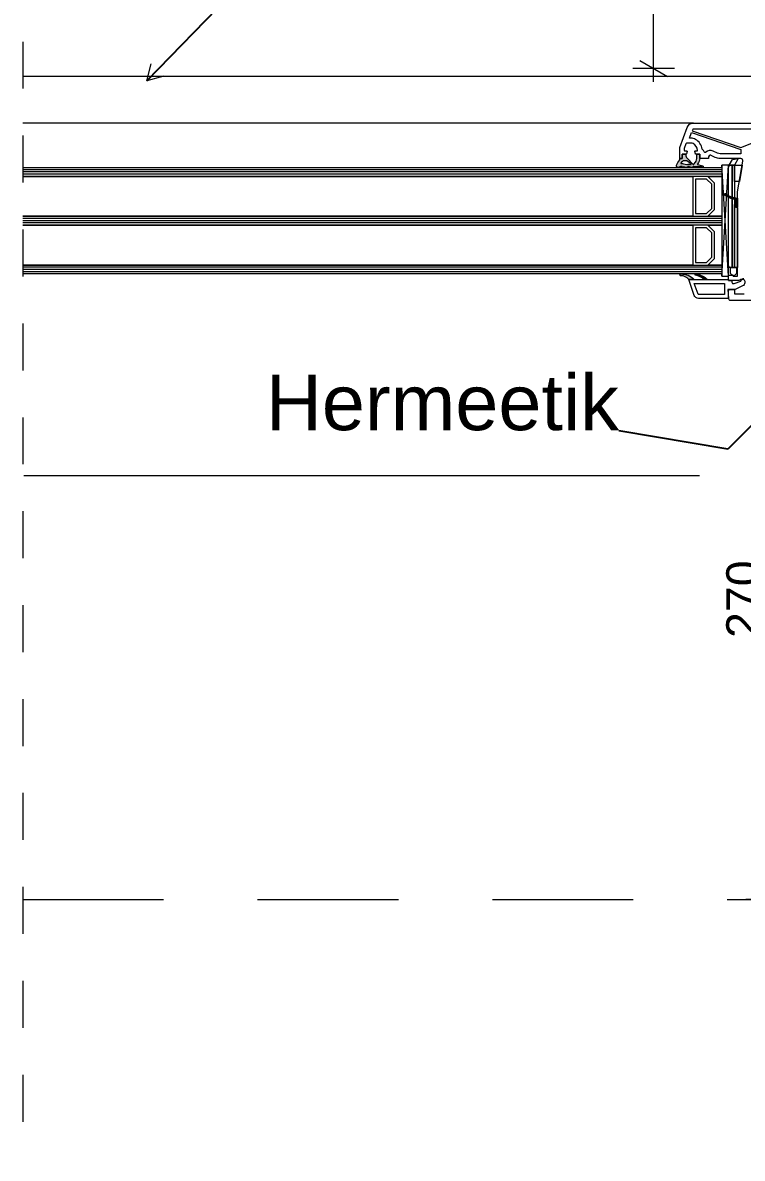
# Model space of a CAD drawing. Header units: millimetres. Extents: x 1894 to 3631, y -787 to 661.
# Drawn here: x 1894 to 2218, y -520 to -8 of the extents above; entities that cross this region are included whole.
import ezdxf

# ---------------------------------------------------------------- set-up
doc = ezdxf.new("R2010")
doc.units = ezdxf.units.MM
doc.header["$MEASUREMENT"] = 0
doc.linetypes.add('Dashed', pattern=[42.333333333324, 21.166666666662, -21.166666666662])
doc.linetypes.add('Long Dashed', pattern=[105.833330154419, 63.49999904632571, -42.3333311080933])
for name, color, linetype, lineweight in [('0_Pen_No__1', 7, 'Continuous', 13), ('2D Drafting - General_Pen_No__1', 7, 'Continuous', 13), ('ACCESSORIES_Pen_No__1', 7, 'Continuous', 13), ('Annotation - Label_Pen_No__2', 8, 'Continuous', 15), ('ASSEMBLY_Pen_No__1', 7, 'Continuous', 13), ('Dimensioning - General_Pen_No__1', 7, 'Continuous', 13), ('GASKET_INSIDE_Pen_No__1', 7, 'Continuous', 13), ('GASKET_OUTSIDE_Pen_No__1', 7, 'Continuous', 13), ('GLAS_G2_Pen_No__1', 7, 'Continuous', 13), ('GLASABSTANDSHALTER_Pen_No__1', 7, 'Continuous', 13), ('GLASDISTANCER_INSIDE_Pen_No__1', 7, 'Continuous', 13), ('HATCH_GLAS_Pen_No__1', 7, 'Continuous', 13), ('HATCH_STEEL_Pen_No__1', 7, 'Continuous', 13), ('PVC_INSIDE_Pen_No__1', 7, 'Continuous', 13), ('PVC_OUTSIDE_Pen_No__1', 7, 'Continuous', 13), ('PVC_OUTSIDE_Pen_No__141', 7, 'Continuous', 20), ('Structural - Bearing_Pen_No__1', 7, 'Continuous', 13)]:
    doc.layers.add(name, color=color, linetype=linetype, lineweight=lineweight)
doc.layers.add('Dimensioning - General', color=7, linetype='Continuous')
doc.styles.add('GENERATED_STYLE_1', font='')
doc.styles.get('GENERATED_STYLE_1').set_extended_font_data('Arial')
doc.dimstyles.new('GENERATED_STYLE__2', dxfattribs={"dimtxt": 15, "dimasz": 9.500000000000002, "dimexe": 0.18, "dimexo": 0.0625, "dimgap": 0, "dimtad": 1, "dimdec": 0, "dimzin": 0, "dimdsep": 46, "dimtxsty": 'GENERATED_STYLE_1', "dimblk": 'ARROWHEAD_2', "dimblk1": 'ARROWHEAD_2', "dimblk2": 'ARROWHEAD_2', "dimcen": 0.09, "dimse1": 1, "dimse2": 1, "dimclrd": 7, "dimclre": 7, "dimclrt": 7, "dimadec": 0, "dimazin": 0, "dimtfac": 1, "dimtdec": 4, "dimtmove": 0, "dimatfit": 3, "dimfxl": 0, "dimtolj": 1, "dimtzin": 0, "dimarcsym": 0})
doc.dimstyles.new('GENERATED_STYLE__4', dxfattribs={"dimtxt": 0.18, "dimasz": 7.6, "dimexe": 0.18, "dimexo": 0.0625, "dimgap": 0, "dimtad": 0, "dimtih": 1, "dimtoh": 1, "dimdec": 4, "dimzin": 0, "dimdsep": 46, "dimcen": 0.09, "dimadec": 0, "dimazin": 0, "dimtfac": 1, "dimtdec": 4, "dimtmove": 0, "dimatfit": 3, "dimldrblk": 'ARROWHEAD_14', "dimfxl": 0, "dimtolj": 1, "dimtzin": 0, "dimarcsym": 0})

# ---------------------------------------------------------------- blocks, each defined once
blk = doc.blocks.new('*D5')
at = {"layer": 'Dimensioning - General_Pen_No__1', "color": 7, "linetype": 'Continuous', "lineweight": 13}
for p, q in [((2184.554195292566, 167.9492200715584), (2172.054195292566, 175.1660950715585)), ((2178.304195292566, 171.5576575715585), (2178.304195292566, 177.6701575715584)), ((2187.679195292566, 171.5576575715585), (2168.929195292566, 171.5576575715585)), ((2178.304195292566, -28.76546489596661), (2178.304195292566, 171.5576575715585)), ((2172.054195292566, -25.15702739596661), (2184.554195292566, -32.37390239596661)), ((2187.679195292566, -28.76546489596661), (2168.929195292566, -28.76546489596661)), ((2178.304195292566, -34.87796489596661), (2178.304195292566, -28.76546489596661))]:
    blk.add_line(p, q, dxfattribs=at)
at = {"layer": 'Dimensioning - General_Pen_No__1', "color": 7, "lineweight": 13, "insert": (2175.304195359621, 54.3217461887843), "char_height": 15, "attachment_point": 7, "rotation": 90, "style": 'GENERATED_STYLE_1'}
blk.add_mtext('\\A1;{\\pql;\\fArial|b0|i0|c0|p34;200}', dxfattribs=at)
blk = doc.blocks.new('ARROWHEAD_2')
at = {"color": 0, "linetype": 'Continuous', "lineweight": 0}
for p, q in [((-0.3781315, -0.655), (0.3781315, 0.655)), ((0, 0), (-1, 0))]:
    blk.add_line(p, q, dxfattribs=at)
blk = doc.blocks.new('*D7')
at = {"layer": 'Dimensioning - General_Pen_No__1', "color": 7, "linetype": 'Continuous', "lineweight": 13}
for p, q in [((2229.228825124505, -133.4417981618487), (2229.228825124505, -127.3292981618487)), ((2235.478825124506, -137.0502356618487), (2222.978825124505, -129.8333606618487)), ((2238.603825124505, -133.4417981618487), (2219.853825124506, -133.4417981618487)), ((2229.228825124505, -403.4425788379653), (2229.228825124505, -133.4417981618487)), ((2238.603825124505, -403.4425788379653), (2219.853825124506, -403.4425788379653)), ((2222.978825124505, -399.8341413379653), (2235.478825124506, -407.0510163379653)), ((2229.228825124505, -409.5550788379653), (2229.228825124505, -403.4425788379653))]:
    blk.add_line(p, q, dxfattribs=at)
at = {"layer": 'Dimensioning - General_Pen_No__1', "color": 7, "lineweight": 13, "insert": (2226.228825191561, -285.5165386489186), "char_height": 15, "attachment_point": 7, "rotation": 90, "style": 'GENERATED_STYLE_1'}
blk.add_mtext('\\A1;{\\pql;\\fArial|b0|i0|c0|p34;270}', dxfattribs=at)
blk = doc.blocks.new('ARROWHEAD_14')
at = {"color": 0, "linetype": 'Continuous', "lineweight": 0}
blk.add_line((0, 0), (-1, 0), dxfattribs=at)
at = {"color": 0, "linetype": 'Continuous', "lineweight": 0, "flags": 128}
blk.add_lwpolyline([(-0.9093, 0.525), (0, 0), (-0.9093, -0.525)], dxfattribs=at)

msp = doc.modelspace()

# ---------------------------------------------------------------- hatches: boundary and pattern name
at = {"layer": 'HATCH_STEEL_Pen_No__1', "linetype": 'Continuous', "lineweight": 13}
h = msp.add_hatch(color=7, dxfattribs=at)
h.paths.add_polyline_path([(2199.091739096971, -67.44179816184621), (2199.091739096971, -69.44179816184155, -0.1239582137291495), (2198.222003872388, -71.72328885705221), (2198.026046931886, -72.00430733088021, 0.4437914836851535), (2198.059061889381, -72.14889321451219), (2200.378580499972, -72.65224178369473, -1.744773533141896), (2199.903590688052, -73.15310650469948), (2196.337062178572, -72.935185633989), (2195.312938306117, -73.42706017595341, -0.2263135609471319), (2194.89109552228, -73.34078919707005, 0.2395190417902067), (2194.574383999196, -73.24353224876185, -0.1889138560006949), (2194.242774180012, -72.66222962464903, -0.1618186157693849), (2192.999161978747, -73.44179816184644), (2191.679953050027, -73.15331244756757, -0.9115233268233869), (2191.095651528485, -72.94924008096766, 0.1765647737820134), (2189.772958777908, -73.30543452548861, -0.7679982711124358), (2188.662008256699, -72.37483446554344), (2189.230680304576, -71.15531332333953), (2190.091739096971, -69.94179816184393), (2190.091739096971, -69.44179816185576), (2191.091739096976, -69.44179816185576), (2191.091739096976, -67.44179816186042), (2192.791739096975, -67.44179816186042), (2192.791739096975, -67.86998061532196, 0.1994834945485658), (2193.380636425047, -69.28729824002184), (2196.134707313845, -72.02929249883434, 0.4656390516686222), (2196.439647989891, -72.00227602363336), (2197.122601660837, -71.02691709978055, 0.1539147210598738), (2197.791739096971, -68.90468428528047), (2197.791739096971, -67.44179816184621)])
h.paths.add_polyline_path([(2193.322405588915, -70.49932741514348, 0.2209494749293333), (2193.163992534835, -70.44180904936476), (2192.284055444347, -70.44180904936476, 0.2771535916520276), (2190.518756845748, -71.50174476550725, 0.3537811246535951), (2190.723534559268, -71.64782453996006, -0.08194236689894649), (2191.801763758321, -71.83350406106976), (2193.293103744651, -72.17301679724537, 0.3418844809212941), (2193.521357270896, -72.08431143657785, -0.2748331332540233), (2194.84468268918, -72.15148816471535), (2195.098456283446, -72.12032868538083, 0.6256334363861651), (2195.215192681957, -71.78008769258221)], flags=0)
for points in [[(2210.241590957466, -85.85392918429031, -0.9999999999999999), (2210.741887768705, -85.22966713941011, 0.1592581583434661), (2216.091739363094, -87.2417981618498), (2216.091739363094, -91.14179816185137), (2215.791739363084, -91.14179816185137, -0.4142135623730958), (2215.291739363096, -90.64179816184898), (2215.291739363096, -88.45463928254, -0.3178372451959016), (2215.491739363088, -88.17179657006031, 1.468861035905083), (2215.125676867203, -87.75035101388946, -0.3258421776142953), (2214.809026122026, -87.90745212524493, -0.1272222561337556)], [(2194.091739363088, -123.941798161846, 0.2407766165983273), (2190.578912143138, -122.2417029556284, -0.4206686495390415), (2190.170185413479, -121.841730133221, -0.4066440412229096), (2190.559753382502, -121.4417981618483, -0.2126106253881231), (2196.591868400915, -123.941798161846)], [(2197.207954903362, -122.0357901752124, -0.3706425838391578), (2196.953087784905, -121.7392045669869, -0.4403594554593427), (2197.279583902699, -121.4403769314829, -0.1774538745562154), (2202.591739363086, -123.941798161846), (2201.091739363093, -123.941798161846, 0.1540775753424426)]]:
    msp.add_hatch(color=7, dxfattribs=at).paths.add_polyline_path(points)

# ---------------------------------------------------------------- linework, layer by layer
at = {"layer": '0_Pen_No__1', "color": 7, "linetype": 'Dashed', "lineweight": 13}
msp.add_lwpolyline([(3631.435363077312, -786.7444491582788), (3631.435363077312, 660.5946527785356), (1893.929067354182, 660.5946527785356), (1893.929067354182, -786.7444491582788)], dxfattribs=at)
at = {"layer": '2D Drafting - General_Pen_No__1', "color": 7, "linetype": 'Continuous', "lineweight": 13}
for p, q in [((2241.196034554648, -32.44179816184963), (1893.929018660991, -32.44179816184963)), ((2196.196034554646, -53.44179816185042), (1893.929018660991, -53.44179816185042)), ((2199.017058339213, -212.4418107125018), (1894.439307475079, -212.4418107125018))]:
    msp.add_line(p, q, dxfattribs=at)
at = {"layer": 'ACCESSORIES_Pen_No__1', "color": 7, "linetype": 'Continuous', "lineweight": 13}
for points in [[(2212.393162797355, -72.44179816185587), (2213.864529768472, -69.8933158112795), (2216.425213604907, -69.44179816185576), (2214.693162797346, -72.44179816185587)], [(2212.393162797355, -118.5673208256419), (2212.393162797355, -118.0673208256395), (2212.093162797345, -118.0673208256395), (2212.093162797345, -72.94179816184405), (2212.393162797355, -72.94179816184405), (2212.393162797355, -72.44179816185587), (2213.693162797341, -72.44179816185587), (2213.693162797341, -118.5673208256419)], [(2213.693162797341, -118.5673208256419), (2213.693162797341, -72.44179816185587), (2214.693162797346, -72.44179816185587), (2214.693162797346, -118.5673208256419)], [(2214.693162797346, -79.74179816185662), (2214.693162797346, -72.44179816185587), (2218.20766313428, -72.44179816185587), (2216.920340473337, -79.74256776479089)]]:
    msp.add_lwpolyline(points, close=True, dxfattribs=at)
for points in [[(2214.693162797346, -118.5673208256419), (2214.693162797346, -90.06732082569053, 0.4139154319953265), (2216.091739363094, -91.46732082569437), (2216.091739363094, -118.5673208256419)], [(2214.091739363084, -122.3832195180933), (2214.091739363084, -121.9417981618506), (2213.660320084855, -121.9417981618506), (2212.893162797329, -121.1746408743239), (2212.893162797329, -118.5673208256419), (2215.593162797333, -118.5673208256419), (2215.593162797333, -121.1746408743239), (2214.384584153578, -122.3832195180933, -0.4004688065498558)]]:
    msp.add_lwpolyline(points, format="xyb", close=True, dxfattribs=at)
at = {"layer": 'ASSEMBLY_Pen_No__1', "color": 7, "linetype": 'Continuous', "lineweight": 13}
for p, q in [((2179.091739363088, -73.44179816184644), (2179.091739363088, -73.4917981618481)), ((2179.091739363088, -121.4417981618483), (2179.091739363088, -121.4917981618499)), ((2209.091739363089, -121.4417981618483), (2209.091739363089, -121.4917981618499))]:
    msp.add_line(p, q, dxfattribs=at)
at = {"layer": 'GASKET_INSIDE_Pen_No__1', "color": 7, "linetype": 'Continuous', "lineweight": 13}
msp.add_lwpolyline([(2190.518756845748, -71.50174476550725, 0.3537811246532922), (2190.723534559268, -71.64782453996006, -0.08194236689896235), (2191.801763758321, -71.83350406106976), (2193.293103744651, -72.17301679724537, 0.3418844809213535), (2193.521357270896, -72.08431143657785, -0.2748331332540144), (2194.84468268918, -72.15148816471535), (2195.098456283446, -72.12032868538083, 0.6256334363864708), (2195.215192681957, -71.78008769258221), (2193.322405588915, -70.49932741514348, 0.2209494749293841), (2193.163992534835, -70.44180904936476), (2192.284055444347, -70.44180904936476, 0.2771535916520936)], format="xyb", close=True, dxfattribs=at)
at = {"layer": 'GASKET_OUTSIDE_Pen_No__1', "color": 7, "linetype": 'Continuous', "lineweight": 13}
for points in [[(2191.679953050027, -73.15331244756757, -0.9115233268252338), (2191.095651528485, -72.94924008096766, 0.1765628121736667), (2189.772958777908, -73.30543452548861, -0.7679982711123006), (2188.662008256699, -72.37483446554344), (2189.230680304576, -71.15531332333953), (2190.091739096971, -69.94179816184393), (2190.091739096971, -69.44179816185576), (2191.091739096976, -69.44179816185576), (2191.091739096976, -67.44179816186042), (2192.791739096975, -67.44179816186042), (2192.791739096975, -67.86998061532196, 0.1994834945484328), (2193.380636425047, -69.28729824002184), (2196.134707313845, -72.02929249883434, 0.4656390516687137), (2196.439647989891, -72.00227602363336), (2197.122601660837, -71.02691709978055, 0.1539147210598862), (2197.791739096971, -68.90468428528047), (2197.791739096971, -67.44179816184621), (2199.091739096971, -67.44179816184621), (2199.091739096971, -69.44179816184155, -0.1239582137291396), (2198.222003872388, -71.72328885705221), (2198.026046931886, -72.00430733088021, 0.4437914836856329), (2198.059061889381, -72.14889321451219), (2200.378580499972, -72.65224178369473, -1.744773533141943), (2199.903590688052, -73.15310650469948), (2196.337062178572, -72.935185633989), (2195.312938306117, -73.42706017595341, -0.2263135609471477), (2194.89109552228, -73.34078919707005, 0.2395190417901729), (2194.574383999196, -73.24353224876185, -0.1889138560006572), (2194.242774180012, -72.66222962464903, -0.161818615769364), (2192.999161978747, -73.44179816184644)], [(2210.241590957466, -85.85392918429031, -0.9999999999999999), (2210.741887768705, -85.22966713941011, 0.1592581583434678), (2216.091739363094, -87.2417981618498), (2216.091739363094, -91.14179816185137), (2215.791739363084, -91.14179816185137, -0.4142135623730951), (2215.291739363096, -90.64179816184898), (2215.291739363096, -88.45463928252579, -0.3178372451949719), (2215.491739363088, -88.17179657006031, 1.468861035905438), (2215.125676867188, -87.75035101388946, -0.325842177614197), (2214.809026122026, -87.90745212524493, -0.1272222561337479)], [(2194.091739363088, -123.941798161846, 0.2407766165983273), (2190.578912143138, -122.2417029556284, -0.4206686495390415), (2190.170185413479, -121.841730133221, -0.4066440412229096), (2190.559753382502, -121.4417981618483, -0.2126106253881231), (2196.591868400915, -123.941798161846)], [(2197.207954903362, -122.0357901752124, -0.3706425838391578), (2196.953087784905, -121.7392045669869, -0.4403594554593427), (2197.279583902699, -121.4403769314829, -0.1774538745562154), (2202.591739363086, -123.941798161846), (2201.091739363093, -123.941798161846, 0.1540775753424426)]]:
    msp.add_lwpolyline(points, format="xyb", close=True, dxfattribs=at)
at = {"layer": 'GLAS_G2_Pen_No__1', "color": 7, "linetype": 'Continuous', "lineweight": 13}
msp.add_lwpolyline([(1893.929018660991, -95.441798161852), (2209.091739363089, -95.441798161852), (2209.091739363089, -99.4417981618569), (1893.929018660991, -99.4417981618569)], dxfattribs=at)
at = {"layer": 'GLASABSTANDSHALTER_Pen_No__1', "color": 7, "linetype": 'Continuous', "lineweight": 13}
for p, q in [((2209.091739363089, -122.441798161853), (2212.091739363089, -72.44179816185587)), ((2212.091739363089, -122.441798161853), (2209.091739363089, -72.44179816185587))]:
    msp.add_line(p, q, dxfattribs=at)
at = {"layer": 'GLASDISTANCER_INSIDE_Pen_No__1', "color": 7, "linetype": 'Continuous', "lineweight": 13}
for points in [[(2197.091739363088, -94.2417981618548), (2202.194683088237, -94.2417981618548), (2204.491739363093, -91.94474188699937), (2204.491739363093, -80.93885443670396), (2202.194683088237, -78.64179816184853), (2197.091739363088, -78.64179816184853)], [(2197.091739363088, -116.2417981618462), (2202.194683088237, -116.2417981618462), (2204.491739363093, -113.9447418870049), (2204.491739363093, -102.9388544366953), (2202.194683088237, -100.6417981618541), (2197.091739363088, -100.6417981618541)]]:
    msp.add_lwpolyline(points, close=True, dxfattribs=at)
at = {"layer": 'HATCH_GLAS_Pen_No__1', "color": 7, "linetype": 'Continuous', "lineweight": 13}
for p, q in [((2209.091739363089, -74.44179816185121), (1893.929018660991, -74.44179816185121)), ((2209.091739363089, -75.44179816185598), (1893.929018660991, -75.44179816185598)), ((2209.091739363089, -76.44179816184655), (1893.929018660991, -76.44179816184655)), ((2209.091739363089, -96.44179816185678), (1893.929018660991, -96.44179816185678)), ((2209.091739363089, -97.44179816184734), (1893.929018660991, -97.44179816184734)), ((2209.091739363089, -98.44179816185212), (1893.929018660991, -98.44179816185212)), ((2209.091739363089, -118.4417981618481), (1893.929018660991, -118.4417981618481)), ((2209.091739363089, -119.4417981618529), (1893.929018660991, -119.4417981618529)), ((2209.091739363089, -120.4417981618577), (1893.929018660991, -120.4417981618577))]:
    msp.add_line(p, q, dxfattribs=at)
at = {"layer": 'HATCH_STEEL_Pen_No__1', "color": 7, "linetype": 'Continuous', "lineweight": 13, "flags": 128}
for points in [[(2199.091739096971, -67.44179816184621), (2199.091739096971, -69.44179816184155, -0.1239582137291495), (2198.222003872388, -71.72328885705221), (2198.026046931886, -72.00430733088021, 0.4437914836851535), (2198.059061889381, -72.14889321451219), (2200.378580499972, -72.65224178369473, -1.744773533141896), (2199.903590688052, -73.15310650469948), (2196.337062178572, -72.935185633989), (2195.312938306117, -73.42706017595341, -0.2263135609471319), (2194.89109552228, -73.34078919707005, 0.2395190417902067), (2194.574383999196, -73.24353224876185, -0.1889138560006949), (2194.242774180012, -72.66222962464903, -0.1618186157693849), (2192.999161978747, -73.44179816184644), (2191.679953050027, -73.15331244756757, -0.9115233268233869), (2191.095651528485, -72.94924008096766, 0.1765647737820134), (2189.772958777908, -73.30543452548861, -0.7679982711124358), (2188.662008256699, -72.37483446554344), (2189.230680304576, -71.15531332333953), (2190.091739096971, -69.94179816184393), (2190.091739096971, -69.44179816185576), (2191.091739096976, -69.44179816185576), (2191.091739096976, -67.44179816186042), (2192.791739096975, -67.44179816186042), (2192.791739096975, -67.86998061532196, 0.1994834945485658), (2193.380636425047, -69.28729824002184), (2196.134707313845, -72.02929249883434, 0.4656390516686222), (2196.439647989891, -72.00227602363336), (2197.122601660837, -71.02691709978055, 0.1539147210598738), (2197.791739096971, -68.90468428528047), (2197.791739096971, -67.44179816184621)], [(2193.322405588915, -70.49932741514348, 0.2209494749293333), (2193.163992534835, -70.44180904936476), (2192.284055444347, -70.44180904936476, 0.2771535916520276), (2190.518756845748, -71.50174476550725, 0.3537811246535951), (2190.723534559268, -71.64782453996006, -0.08194236689894649), (2191.801763758321, -71.83350406106976), (2193.293103744651, -72.17301679724537, 0.3418844809212941), (2193.521357270896, -72.08431143657785, -0.2748331332540233), (2194.84468268918, -72.15148816471535), (2195.098456283446, -72.12032868538083, 0.6256334363861651), (2195.215192681957, -71.78008769258221)], [(2210.241590957466, -85.85392918429031, -0.9999999999999999), (2210.741887768705, -85.22966713941011, 0.1592581583434661), (2216.091739363094, -87.2417981618498), (2216.091739363094, -91.14179816185137), (2215.791739363084, -91.14179816185137, -0.4142135623730958), (2215.291739363096, -90.64179816184898), (2215.291739363096, -88.45463928254, -0.3178372451959016), (2215.491739363088, -88.17179657006031, 1.468861035905083), (2215.125676867203, -87.75035101388946, -0.3258421776142953), (2214.809026122026, -87.90745212524493, -0.1272222561337556)], [(2194.091739363088, -123.941798161846, 0.2407766165983273), (2190.578912143138, -122.2417029556284, -0.4206686495390415), (2190.170185413479, -121.841730133221, -0.4066440412229096), (2190.559753382502, -121.4417981618483, -0.2126106253881231), (2196.591868400915, -123.941798161846)], [(2197.207954903362, -122.0357901752124, -0.3706425838391578), (2196.953087784905, -121.7392045669869, -0.4403594554593427), (2197.279583902699, -121.4403769314829, -0.1774538745562154), (2202.591739363086, -123.941798161846), (2201.091739363093, -123.941798161846, 0.1540775753424426)]]:
    msp.add_lwpolyline(points, format="xyb", close=True, dxfattribs=at)
at = {"layer": 'PVC_INSIDE_Pen_No__1', "color": 7, "linetype": 'Continuous', "lineweight": 13}
for points in [[(2217.591739363087, -64.49570161690028), (2233.891739363088, -57.94179816184349), (2233.891739363088, -57.14179816184535, 0.4142135623730951), (2232.891739363083, -56.14179816185479), (2196.196034554646, -56.14179816185479, 0.315298788878942), (2195.914126768414, -56.33919211884982), (2195.694796105769, -56.94179816185292)], [(2208.245585516934, -67.24179816185378, -0.1138880213754593), (2207.018619224797, -66.95865209443647), (2205.134435992306, -66.04011276858452, 0.3153917464545219), (2201.791381024464, -66.57082416784883, -0.5453963388840551), (2201.136540043194, -66.4174058052482, 0.1446837993429154), (2200.235528175767, -65.18017212914069, 0.2286001661510366), (2197.136332127201, -60.77305990069144, 0.1277968793497936), (2195.09173936315, -60.241798161863), (2194.493694332692, -60.24179816184878), (2195.421138311701, -57.69366677170647), (2217.591739363087, -65.34179816184755), (2217.591739363087, -67.24179816185378)], [(2198.506769525125, -130.6417981618552, -0.3179870716668641), (2198.318171458411, -130.5083621854039), (2196.635854744216, -125.7417981618489), (2210.291739363086, -125.7417981618489), (2210.291739363086, -130.6417981618552)]]:
    msp.add_lwpolyline(points, format="xyb", close=True, dxfattribs=at)
at = {"layer": 'PVC_OUTSIDE_Pen_No__1', "color": 7, "linetype": 'Continuous', "lineweight": 13}
for points in [[(1893.929018660991, -73.44179816184644), (2209.091739363089, -73.44179816184644), (2209.091739363089, -77.44179816185132), (1893.929018660991, -77.44179816185132)], [(1893.929018660991, -77.44179816185132), (2195.891739363091, -77.44179816185132), (2195.891739363091, -95.441798161852), (1893.929018660991, -95.441798161852)], [(1893.929018660991, -99.4417981618569), (2195.891739363091, -99.4417981618569), (2195.891739363091, -117.4417981618576), (1893.929018660991, -117.4417981618576)], [(1893.929018660991, -117.4417981618576), (2209.091739363089, -117.4417981618576), (2209.091739363089, -121.4417981618483), (1893.929018660991, -121.4417981618483)]]:
    msp.add_lwpolyline(points, dxfattribs=at)
for points in [[(2195.891739363091, -77.44179816185132), (2195.891739363091, -95.441798161852), (2202.69173936309, -95.441798161852), (2205.69173936309, -92.44179816185189), (2205.69173936309, -80.44179816185144), (2202.69173936309, -77.44179816185132)], [(2202.69173936309, -95.441798161852), (2205.69173936309, -92.44179816185189), (2205.69173936309, -80.44179816185144), (2202.69173936309, -77.44179816185132), (2209.091739363089, -77.44179816185132), (2209.091739363089, -95.441798161852)], [(2195.891739363091, -99.4417981618569), (2195.891739363091, -117.4417981618576), (2202.69173936309, -117.4417981618576), (2205.69173936309, -114.4417981618575), (2205.69173936309, -102.441798161857), (2202.69173936309, -99.4417981618569)], [(2202.69173936309, -117.4417981618576), (2205.69173936309, -114.4417981618575), (2205.69173936309, -102.441798161857), (2202.69173936309, -99.4417981618569), (2209.091739363089, -99.4417981618569), (2209.091739363089, -117.4417981618576)]]:
    msp.add_lwpolyline(points, close=True, dxfattribs=at)
at = {"layer": 'PVC_OUTSIDE_Pen_No__141', "color": 7, "linetype": 'Continuous', "lineweight": 20}
for points in [[(2218.949422270398, -123.6778081830978, 0.1721541418099984), (2218.150514475255, -123.7542288174127), (2217.666386186764, -123.9799815458668, -0.1095178116811534), (2215.550196520724, -124.4417981618484), (2212.591739363092, -124.4417981618484), (2212.091739363089, -124.4417981618484), (2212.091739363089, -121.9417981618506), (2214.091739363084, -121.9417981618506), (2214.091739363084, -122.441798161853), (2216.091739363094, -122.441798161853), (2216.091739363094, -84.44179817706194), (2218.529698236821, -70.61544633951095, 0.4663076581549929), (2217.544890483808, -69.44179816185576), (2208.245585516934, -69.44179816185576, -0.1138880213754347), (2206.054574280984, -68.93618018431775), (2204.170391048478, -68.01764085848001, 0.1138880213754298), (2203.841739363085, -67.9417981618486, 0.4142135623730951), (2203.091739363089, -68.69179816184507), (2203.091739363089, -69.44179816185576), (2199.091739363084, -69.44179816185576), (2199.091739363098, -67.44179816184621), (2197.336483474757, -67.44179816184621, -0.3394542588641057), (2197.143298309498, -67.2935619708654), (2196.848554197828, -66.19356197087151, -0.49314542603405), (2197.041739363087, -65.94179816185326), (2197.891739363072, -65.94179816185326, 0.4491855587381244), (2198.090350710558, -65.71827088714039, 0.2406017112619309), (2196.065354965043, -62.69477994225677, 0.1277968793511999), (2195.091739363107, -62.44179816186497), (2193.322186529187, -62.44179816185076, 0.3152987888812759), (2192.852340218778, -62.77078809018528), (2192.098554197827, -64.84179816184516), (2192.098554197926, -65.69003435249394, 0.4931454265630823), (2192.291739363086, -65.94179816185326), (2193.141739363085, -65.94179816185326, -0.4931454260325288), (2193.334924528344, -66.19356197087151), (2193.040180416674, -67.29356197087961, -0.3394542588609477), (2192.846995251415, -67.44179816184621), (2191.091739363088, -67.44179816186042), (2191.091739363088, -69.44179816185576), (2190.091739363083, -69.44179816185576), (2190.091739363083, -64.4417981618461), (2193.376956692291, -55.41573773187176, -0.3152987888789897), (2196.196034554646, -53.44179816185042), (2199.869317480008, -53.44179816185042), (2236.09173936309, -53.44179816185042)], [(2265.091739363086, -133.4417981618487), (2216.598850379995, -133.4417981618487), (2213.091739363094, -133.4417981618487, -0.4142135623730951), (2212.091739363089, -132.4417981618439), (2212.091739363089, -128.9417981618556, -0.414213562373135), (2212.591739363092, -128.4417981618533), (2214.791739363093, -128.4417981618533), (2214.791739363093, -130.4417981618486), (2219.091739363094, -130.4417981618486, 0.4142135623736674)]]:
    msp.add_lwpolyline(points, format="xyb", dxfattribs=at)
msp.add_lwpolyline([(2209.091739363089, -122.441798161853), (2212.091739363089, -122.441798161853), (2212.091739363089, -72.44179816185587), (2209.091739363089, -72.44179816185587)], close=True, dxfattribs=at)
msp.add_lwpolyline([(2198.506769525125, -132.4417981618581, -0.3179870716668473), (2196.620788857956, -131.1074383973165), (2194.091739363088, -123.941798161846), (2212.091739363089, -123.941798161846), (2212.091739363089, -124.4417981618484), (2213.591739363096, -124.4417981618484), (2213.591739363096, -125.0979754941938, 0.5205670505517485), (2214.531153463412, -125.7557603287524), (2217.591739363087, -124.641798161855, -0.8888888888887524), (2219.39173936309, -124.641798161855), (2219.39173936309, -125.3839493095456, -0.3152987888789834), (2218.404769578086, -126.7934882407304), (2215.091739363089, -128.4417981618533), (2211.741784708991, -128.4417981618533), (2212.091739363089, -132.4417981618581)], format="xyb", close=True, dxfattribs=at)
at = {"layer": 'Structural - Bearing_Pen_No__1', "color": 7, "linetype": 'Long Dashed', "lineweight": 13}
msp.add_line((1893.929018660991, -403.4428761106411), (2316.592576396667, -403.4418191282302), dxfattribs=at)

# ---------------------------------------------------------------- texts
at = {"layer": 'Annotation - Label_Pen_No__2', "color": 8, "linetype": 'Continuous', "lineweight": 15, "insert": (2162.657650993409, -192.2146203162834), "char_height": 25, "attachment_point": 9, "rotation": 359.99997189480246, "style": 'GENERATED_STYLE_1'}
msp.add_mtext('\\A1;{\\pqr;\\fArial|b0|i0|c0|p34;H\\fArial|b0|i0|c0|p34;ermeetik}', dxfattribs=at)

# ---------------------------------------------------------------- dimensions: what is measured, and where the dimension line sits
at = {"layer": 'Dimensioning - General', "color": 7, "linetype": 'Continuous', "lineweight": 13}
for base, p1, p2, picture, middle in [((2178.304195292566, 171.5576575715585), (2294.591663602083, -28.76546489596661), (2178.304195292566, 171.5576575715584), '*D5', (2167.804195359621, 71.47469607014722)), ((2229.228825124505, -133.4417981618487), (2012.801693803527, -403.4425788379653), (2261.926066301569, -133.4417981618487), '*D7', (2218.728825191561, -268.3635887675557))]:
    dim = msp.add_linear_dim(base=base, p1=p1, p2=p2, angle=90, dimstyle='GENERATED_STYLE__2', dxfattribs=at)
    dim.commit()
    dim.dimension.update_dxf_attribs({"geometry": picture, "text_midpoint": middle, "dimtype": 160, "text_rotation": 90})

# ---------------------------------------------------------------- leaders
at = {"layer": 'Annotation - Label_Pen_No__2', "color": 8, "linetype": 'Continuous', "lineweight": 15, "annotation_type": 0, "has_hookline": 1}
for points, hookline_direction, text_width, horizontal_direction in [([(1949.918435607874, -34.44181071249481), (2435.514684623335, 467.4536585715675), (2522.087432466138, 471.9070646528882)], 0, 1071.175, (0.9999999999998797, -4.905282538165635e-07, 0)), ([(2295.842285224898, -116.2814841616957), (2211.731896426578, -200.3918729600159), (2162.657650993409, -192.2146203162834)], 1, 156.075, (0.9999999999998797, -4.905282342766382e-07, 0))]:
    msp.add_leader(points, dimstyle='GENERATED_STYLE__4', dxfattribs=dict(at, hookline_direction=hookline_direction, text_width=text_width, horizontal_direction=horizontal_direction))

doc.saveas('drawing.dxf')
